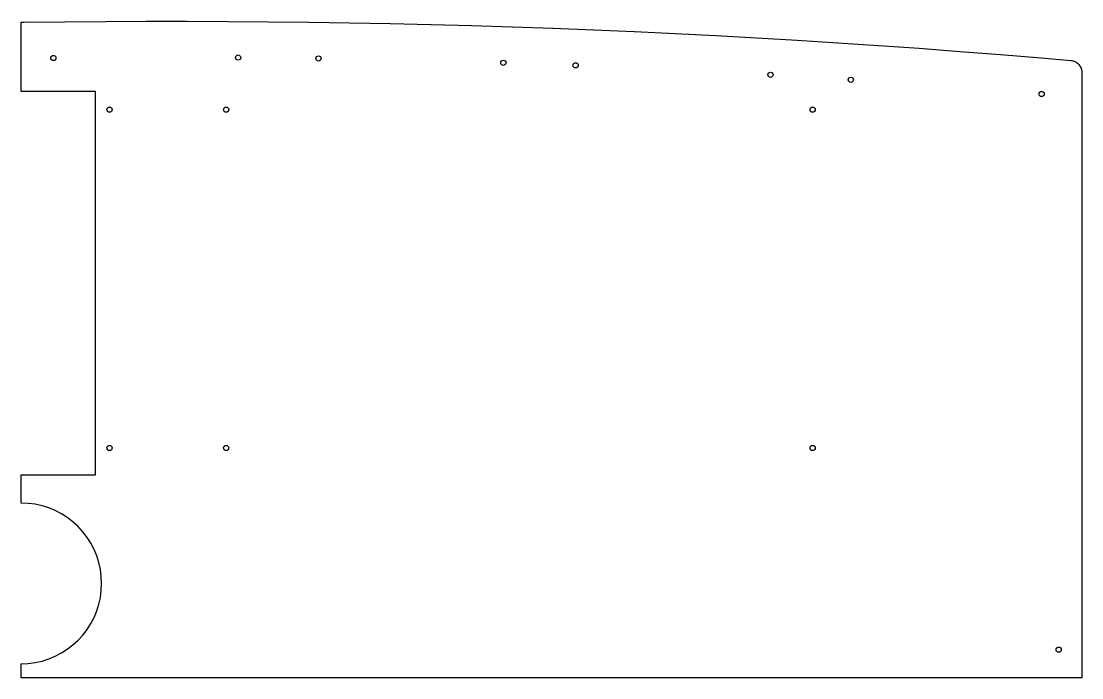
# Model space of a CAD drawing. Header units: millimetres. Extents: x 0 to 528, y 0 to 327.
import ezdxf

# ---------------------------------------------------------------- set-up
doc = ezdxf.new("R2010")
doc.units = ezdxf.units.MM
doc.layers.add('BACK_PILOTS', color=6, linetype='CONTINUOUS')
doc.layers.add('OUTLINE', color=7, linetype='CONTINUOUS')

msp = doc.modelspace()

# ---------------------------------------------------------------- linework, layer by layer
at = {"layer": 'BACK_PILOTS'}
for centre in [(16, 308.686), (108, 308.882), (148, 308.457), (240, 306.306), (276, 305.019), (373, 300.305), (413, 297.832), (508, 290.72), (44, 282.95), (102, 282.95), (394, 282.95), (44, 114.45), (102, 114.45), (394, 114.45), (516.5, 14)]:
    msp.add_circle(centre, 1.3, dxfattribs=at)
at = {"layer": 'OUTLINE'}
msp.add_lwpolyline([(0, 7), (3.486, 7.1522), (6.946, 7.6077), (10.353, 8.363), (13.681, 9.4123), (16.905, 10.7477), (20, 12.3589), (22.943, 14.2339), (25.712, 16.3582), (28.284, 18.7157), (30.642, 21.2885), (32.766, 24.057), (34.641, 27.0001), (36.252, 30.0952), (37.588, 33.3192), (38.637, 36.6471), (39.392, 40.0542), (39.848, 43.5137), (40, 47), (39.848, 50.4863), (39.392, 53.9458), (38.637, 57.3529), (37.588, 60.6808), (36.252, 63.9048), (34.641, 66.9999), (32.766, 69.943), (30.642, 72.7115), (28.284, 75.2843), (25.712, 77.6418), (22.943, 79.7661), (20, 81.6411), (16.905, 83.2523), (13.681, 84.5877), (10.353, 85.637), (6.946, 86.3923), (3.486, 86.8478), (0, 87), (0, 101), (37, 101), (37, 292), (0, 292), (0, 326.482), (1.489, 326.506), (1.513, 326.506), (21.735, 326.746), (21.759, 326.746), (41.989, 326.907), (42.013, 326.907), (62.239, 326.989), (62.263, 326.989), (82.489, 326.991), (82.512, 326.991), (102.739, 326.915), (102.762, 326.914), (122.989, 326.759), (123.012, 326.758), (143.235, 326.523), (143.258, 326.523), (163.489, 326.209), (163.512, 326.209), (183.739, 325.815), (183.762, 325.815), (203.989, 325.342), (204.012, 325.342), (224.239, 324.79), (224.262, 324.79), (244.489, 324.159), (244.512, 324.158), (264.739, 323.448), (264.762, 323.447), (284.989, 322.659), (285.012, 322.658), (305.235, 321.79), (305.258, 321.789), (325.489, 320.841), (325.513, 320.84), (345.739, 319.814), (345.763, 319.812), (365.989, 318.707), (366.013, 318.706), (386.236, 317.521), (386.26, 317.52), (406.49, 316.256), (406.514, 316.254), (426.737, 314.912), (426.76, 314.91), (446.9909, 313.488), (447.0142, 313.486), (467.2377, 311.985), (467.261, 311.983), (487.4882, 310.403), (487.5114, 310.401), (507.739, 308.742), (507.7622, 308.74), (522.5138, 307.472), (523.0329, 307.404), (523.5441, 307.292), (524.0435, 307.135), (524.5274, 306.935), (524.9921, 306.694), (525.434, 306.414), (525.8497, 306.096), (526.2362, 305.743), (526.5904, 305.357), (526.9097, 304.943), (527.1916, 304.502), (527.434, 304.038), (527.635, 303.554), (527.7932, 303.055), (527.9073, 302.545), (527.9764, 302.026), (528, 301.494), (528, 0), (327.722, 0), (327.709, 0.01), (168.291, 0.01), (168.278, 0), (0, 0)], close=True, dxfattribs=at)

doc.saveas('drawing.dxf')
